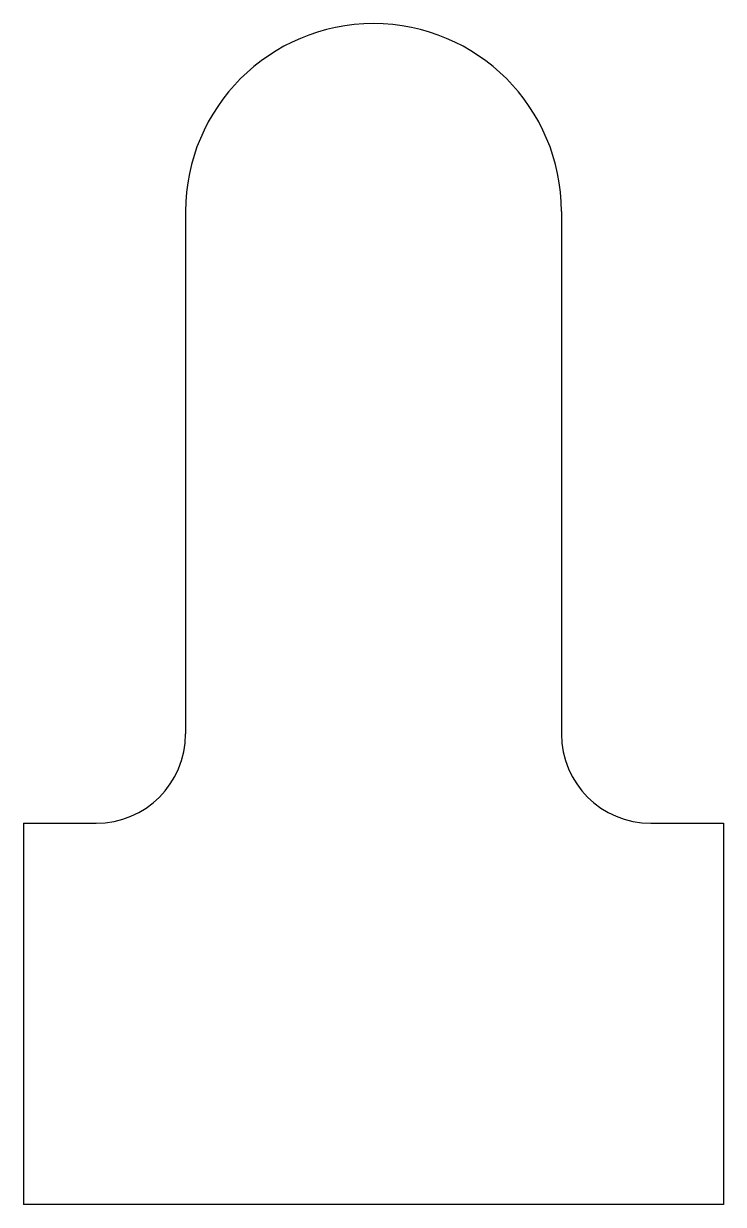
# Model space of a CAD drawing. Extents: x -19.6 to 19.6, y -2.5 to 63.5.
import ezdxf

# ---------------------------------------------------------------- set-up
doc = ezdxf.new("R2010")
doc.units = 0
doc.layers.add('MODELSKETCH_VISIBLE', color=7, linetype='CONTINUOUS')

msp = doc.modelspace()

# ---------------------------------------------------------------- linework, layer by layer
at = {"layer": 'MODELSKETCH_VISIBLE'}
for p, q in [((-10.5, 53), (-10.5, 23.8)), ((10.5, 53), (10.5, 23.8)), ((-19.55, 18.8), (-15.5, 18.8)), ((-19.55, 18.8), (-19.55, -2.5)), ((15.5, 18.8), (19.55, 18.8)), ((19.55, 18.8), (19.55, -2.5)), ((19.55, -2.5), (-19.55, -2.5))]:
    msp.add_line(p, q, dxfattribs=at)
for centre, radius, start, end in [((0, 53), 10.5, 0, 180), ((-15.5, 23.8), 5, 270, 0), ((15.5, 23.8), 5, 180, 270)]:
    msp.add_arc(centre, radius, start, end, dxfattribs=at)

doc.saveas('drawing.dxf')
